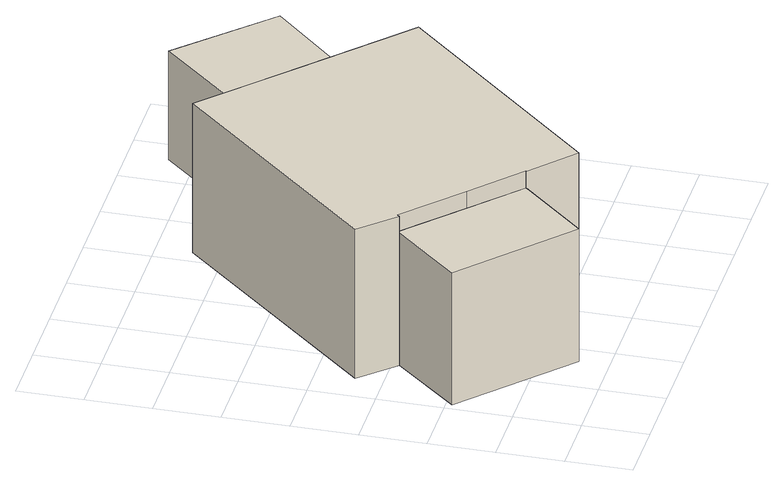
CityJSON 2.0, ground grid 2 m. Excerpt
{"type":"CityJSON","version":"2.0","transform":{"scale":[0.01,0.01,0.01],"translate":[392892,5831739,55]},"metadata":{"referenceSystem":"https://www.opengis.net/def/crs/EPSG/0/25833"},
"CityObjects":{
"building1":{"type":"Building","attributes":{"Gemeindeschluessel":"11000003","function":"31001_2000"},"address":[{"country":"Germany","locality":"Berlin","thoroughfareNumber":"2 (2)","thoroughfareName":"Schillingweg"}],"children":["building1-1","building1-2","building1-3"]},
"building1-1":{"type":"BuildingPart","attributes":{"BezugspunktDach":"2200","measuredHeight":5.49,"storeysAboveGround":2},"parents":["building1"],"geometry":[{"type":"MultiSurface","lod":"1","boundaries":[[[0,1,2,3,4,5,6,7,8,9,10,11]],[[12,13,14,15,16,17,18,19,20,21,22,23]],[[12,23,11,10]],[[13,12,10,9]],[[24,25,9,8]],[[14,13,26,27]],[[28,24,27,29,15,14,8,7]],[[16,15,7,6]],[[17,16,6,5]],[[18,17,5,4]],[[19,18,4,3]],[[30,31,19,3,2]],[[32,30,20,2,1]],[[22,21,1,0]],[[23,22,0,11]],[[27,26,25,24]],[[29,27,24,28]],[[20,19,31,30]],[[21,20,30,32]]]}]},
"building1-2":{"type":"BuildingPart","attributes":{"BezugspunktDach":"2200","measuredHeight":4.39,"storeysAboveGround":2},"parents":["building1"],"geometry":[{"type":"MultiSurface","lod":"1","boundaries":[[[33,34,31,32,35,36]],[[22,21,19,18,37,38]],[[22,38,36,35]],[[21,22,35,32]],[[18,19,31,34]],[[37,18,34,33]],[[38,37,33,36]],[[39,19,20,30,31]],[[21,32,30,40,20]]]}]},
"building1-3":{"type":"BuildingPart","attributes":{"BezugspunktDach":"2200","measuredHeight":3.6,"storeysAboveGround":2},"parents":["building1"],"geometry":[{"type":"MultiSurface","lod":"1","boundaries":[[[28,41,42,25]],[[43,44,29,26]],[[43,26,25,42]],[[44,43,42,41]],[[29,44,41,28]],[[26,27,24,25]],[[29,45,28,24,27]]]}]}
},
"vertices":[
[196,580,560],[202,587,560],[374,426,560],[520,291,560],[518,289,560],[652,169,560],[1205,772,560],[1054,914,560],[927,1033,560],[794,1159,560],[650,1295,560],[97,684,560],[650,1295,66],[794,1159,66],[927,1033,66],[1054,914,66],[1205,772,66],[652,169,66],[518,289,66],[520,291,66],[374,426,66],[202,587,66],[196,580,66],[97,684,66],[927,1033,458],[794,1159,458],[794,1159,98],[927,1033,98],[1054,914,458],[1054,914,98],[374,426,505],[520,291,505],[202,587,505],
[338,91,505],[518,289,505],[196,580,505],[23,383,505],[338,91,66],[23,383,66],[520,291,336],[374,426,426],
[1333,1208,458],[1071,1469,458],[1071,1469,98],[1333,1208,98],[1054,914,416]
]}
